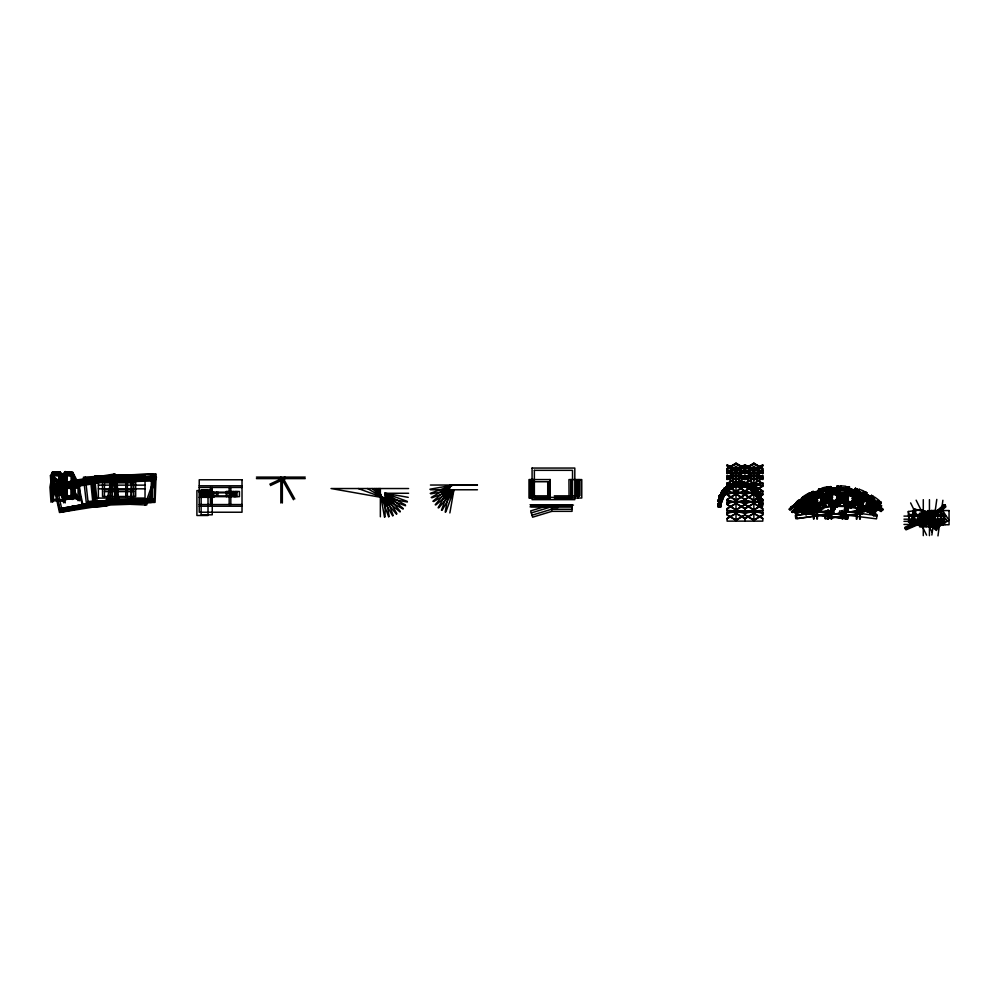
<?xml version="1.0" encoding="UTF-8"?>
<svg xmlns="http://www.w3.org/2000/svg" width="999" height="999" viewBox="0 0 999 999"><rect width="100%" height="100%" fill="white"/><g stroke="black" fill="none" stroke-linecap="round" stroke-linejoin="round"><path stroke-width="1.5" d="M570.904 498.014L570.904 479.582M578.146 498.014L578.146 479.582M579.607 495.854L579.607 479.582L579.595 495.854L554.295 495.854M836.163 489.897L836.175 488.798L817.731 490.646L818.056 491.72L836.5 489.71L836.5 488.611L818.069 490.459L818.381 491.533M836.7 497.315L836.7 491.645L838.985 489.947L839.035 495.629L836.7 497.315L838.96 495.616M838.448 498.039L838.498 497.077L852.097 493.344L852.372 492.295L838.586 496.091L838.548 497.077L849.575 505.756L849.337 506.555L837.661 497.427L837.674 491.845L839.959 490.147L840.009 495.829L837.624 498.389L848.501 506.905L848.75 506.093M874.612 512.874L871.528 508.391L863.498 507.205L858.278 502.684L849.637 503.633L842.444 500.087L842.544 493.481L834.078 491.72L826.036 494.605L816.707 495.329L810.713 499.637L802.334 502.822L797.751 508.216L800.973 511.488L807.841 507.804L811.026 504.358L810.713 499.637M808.466 508.628L808.066 512.2L803.758 514.235L797.901 508.329L802.397 502.659L811.663 499.063L812.1 499.9L796.99 506.381L796.29 505.556L811.675 498.963L817.032 495.229L826.498 494.455L834.078 491.72L842.706 493.543L851.872 492.932L858.915 496.678L868.094 498.738L873.126 503.459L880.107 507.405L874.649 512.824L870.903 507.842L863.498 507.142L857.666 502.559L849.637 503.608L842.569 499.987L842.619 494.642L834.103 492.832L826.285 495.691L817.145 496.403L811.263 500.624L803.059 503.746L798.576 509.028L801.722 512.237L808.466 508.628L811.575 505.244L811.263 500.624M801.011 511.463L803.758 514.235C825.311 503.821 851.697 503.758 873.226 514.285L875.399 512.1L872.202 507.554L864.01 506.343L858.678 501.748L849.862 502.709L842.656 498.988L842.706 493.543M849.562 507.005L849.637 503.608M873.938 513.573L863.86 509.29L849.787 506.143L849.862 502.684L842.519 499.088L834.702 501.923L826.185 499.925L819.879 504.195L811.026 504.358M857.666 502.559L857.791 497.402L851.398 494.043L842.469 494.592L834.165 492.869L826.735 495.541L817.457 496.303L812.199 500.062L803.121 503.583L798.701 509.153L801.186 511.663L807.991 509.14L812.349 504.907L820.254 505.057L826.822 500.924L834.777 502.872L842.444 500.087M875.399 512.1L871.553 507.005L864.01 506.293L858.066 501.61L858.178 496.341L851.66 492.919L842.544 493.481M150.712 502.447L151.586 474.113M851.398 494.043L851.498 491.021M851.66 492.919L851.76 489.835M838.985 489.51L839.035 488.411M154.033 502.447L155.12 474.113M798.576 509.028L795.104 505.556C818.069 482.704 859.19 481.993 881.593 505.894L879.27 508.229L872.439 504.37L867.507 499.737L858.503 497.714L851.61 494.055L851.972 489.985L846.353 493.931L846.165 494.942L851.685 491.058M851.872 492.932L851.985 489.885M64.523 484.365L65.047 471.99L72.802 472.527L79.62 485.389L79.645 500.761L71.616 485.364L67.033 485.039L66.558 496.54L77.972 497.402M65.085 499.687L65.572 487.787L73.077 488.324L75.212 494.055L72.59 499.375L65.085 498.563L61.151 492.557L60.202 472.24L52.572 471.928L50.437 475.699L51.473 491.308L57.143 495.292L64.935 495.629L65.709 491.908L65.035 471.615L72.79 472.402L75.025 478.496L75.212 494.055M858.278 502.684L858.503 497.714M858.678 501.748L858.915 496.678M863.361 510.089L863.498 507.142M863.86 509.29L864.01 506.293M807.841 507.804L807.442 511.451L803.046 513.523L807.142 511.55L807.367 508.329L811.812 504.008L819.879 504.158L826.585 499.95L834.702 501.923L842.656 498.988M807.766 512.3L807.991 509.14M839.797 499.562L844.717 499.85L845.117 494.555L840.196 494.268L839.797 500.124L844.717 500.412L845.266 494.542L840.346 494.243L839.934 500.099L844.842 500.387L845.104 495.117L840.196 494.83M881.58 505.881L879.32 508.166L871.815 503.933L867.107 499.55L867.319 496.89M880.156 507.33L872.502 503.021L867.694 498.538L867.906 495.829M867.507 499.737L867.744 497.14M868.094 498.738L868.343 496.078M720.529 506.918L718.231 506.655L720.554 506.93L721.578 497.377L719.28 497.127L718.256 506.68L720.541 506.93L721.678 497.04L719.38 496.778L718.231 506.655L720.541 506.93L721.64 497.14L719.342 496.915L718.244 506.668L720.541 506.93L721.64 497.177L719.342 496.94L718.244 506.668L720.541 506.93L721.628 497.215L719.33 496.953M842.107 498.226L842.469 496.316L829.033 490.759L842.856 489.011L842.981 487.899L828.908 489.872M842.719 489.785L842.844 488.686M876.947 515.559L876.535 518.856L839.285 514.185L839.697 510.901L876.947 515.559L865.858 505.544L865.334 506.368L876.185 516.246L877.284 515.184L866.22 505.132L865.708 505.944L876.56 515.821M931.867 535.052L936.787 499.413M937.961 535.889L942.894 500.249M845.429 488.461L845.266 489.56L826.972 490.384L826.81 489.285L845.766 488.598L845.604 489.697L827.322 490.521L827.16 489.435M913.698 523.951L915.871 509.927M922.876 525.374L925.049 511.351L922.002 525.237M52.572 471.928L49.95 487.175L50.999 502.247L53.509 487.674L52.572 471.928L60.202 472.24L65.197 476.298L64.373 480.157L65.235 502.897L60.939 487.974L53.509 487.674L51.473 491.308M52.035 475.761L57.78 479.782L58.566 495.254L53.059 491.371L52.035 475.761L54.108 472.102L55.02 488.161L52.585 502.297L51.536 487.225L54.096 472.415L58.741 472.602L63.112 487.749L63.661 502.847L59.478 488.349L58.741 472.602M445.204 512.112L449.975 485.039M449.862 512.937L453.946 489.772L430.781 493.856M64.136 491.845L63.374 495.454L62.825 479.982L63.611 476.248L58.754 472.277L59.49 488.024L64.136 491.845L63.611 476.248M912.487 523.201L915.459 509.328M871.528 508.391L872.439 504.37M872.202 507.554L873.126 503.459M721.29 492.32L717.956 506.356L720.204 506.893L723.563 492.807L721.315 492.282L717.956 506.356L720.204 506.893L723.538 492.857L721.303 492.307L723.538 492.857M870.903 507.842L871.815 503.933M871.553 507.005L872.502 503.021M755.694 488.061L762.462 505.969L760.301 506.755L753.521 488.861L754.083 486.675L735.739 482.192L735.189 484.428L753.533 488.911L755.694 488.061L762.462 505.931L760.301 506.768L753.533 488.873L754.02 486.625L735.801 482.167L735.202 484.428L753.521 488.898L755.669 488.036L762.462 505.956L760.301 506.768M737.524 482.617L737.025 484.865M753.483 488.873L735.202 484.428L753.483 488.861L755.631 487.999L762.462 505.919L760.301 506.73L753.483 488.836L754.045 486.638L735.788 482.18L735.227 484.415L753.508 488.898L755.656 488.024L762.462 505.906L760.301 506.743L753.471 488.823L754.058 486.65L735.751 482.18M854.769 490.659L854.445 491.733L870.279 499.8L870.878 498.876L854.445 490.659L854.133 491.733L869.954 499.8L870.554 498.876M854.42 491.421L854.095 492.482L836.163 489.011L836.163 487.899L854.757 491.333L854.445 492.382L836.513 488.923L836.513 487.799M856.717 492.969L857.08 491.92M853.995 500.337L854.32 499.413L863.323 509.49L862.824 510.214L853.533 499.575L853.208 500.499L862.037 510.377L862.537 509.652M144.917 505.069L154.733 477.222M441.458 510.252L450.636 485.039M445.904 511.875L453.946 489.772L431.843 497.814M742.095 482.567L741.37 484.627M751.81 488.623L752.609 486.463M744.879 484.403L726.598 488.936L724.437 488.099L717.707 505.981L719.867 506.793L726.61 488.886L726.061 486.688L744.28 482.155L744.842 484.403L726.548 488.973L725.986 486.738L744.292 482.155L744.829 484.39L726.56 488.961L726.036 486.713L744.305 482.167L726.048 486.7L744.33 482.167L744.879 484.403L726.573 488.961L724.4 488.136L717.707 505.981L719.867 506.793L726.598 488.911L744.867 484.403L726.61 488.923L724.412 488.124L717.707 505.993L719.867 506.793M860.039 494.243L860.464 493.231M862.799 494.605L862.324 495.616L877.097 504.483L877.821 503.633L862.549 494.305L862.087 495.317L876.847 504.183L877.584 503.334M71.091 499.05L70.792 483.753L73.439 478.334L71.279 472.415L66.496 471.928L62.013 477.147L62.737 492.732L66.558 498.563L71.091 499.05L73.626 493.881L73.439 478.334M75.025 478.496L70.854 486.863L66.121 486.363L62.163 480.319L66.608 475.149L71.329 475.624L73.476 481.493M745.616 485.614L746.64 483.541M751.61 488.611L752.634 486.538M864.972 496.253L865.471 495.254L867.482 501.186L866.945 502.072L864.497 494.792L863.998 495.791L865.971 501.61L866.508 500.724M758.029 490.671L740.709 481.73L739.672 483.778L756.992 492.769L758.066 490.721L740.771 481.73L739.697 483.778L756.992 492.757M740.746 481.73L758.041 490.696L740.734 481.73L739.66 483.778L756.967 492.732L758.041 490.696L740.759 481.73L739.71 483.778L756.967 492.719M53.059 491.371L55.032 487.849M438.086 507.779L451.211 485.039M442.182 510.139L453.946 489.772L433.578 501.535M866.92 507.729L864.385 511.875L859.902 510.239L862.437 506.131L866.92 507.729L862.424 506.156M728.92 484.677L730.831 485.989L728.92 484.677L717.831 500.949L719.742 502.21L730.831 485.989L728.933 484.665L717.831 500.961L719.742 502.26L730.856 485.964L728.983 484.64L717.856 500.811L719.767 502.11L730.881 485.939L728.958 484.652L717.831 500.924L719.742 502.247L730.831 485.976L728.945 484.652L717.831 500.936L719.742 502.235M871.977 500.974L872.614 500.062M871.952 500.249L872.602 499.35L881.58 508.716L880.868 509.565L871.353 499.85L872.002 498.951L880.968 508.316L880.256 509.165M874.5 502.859L875.199 501.998M800.836 506.968L802.459 504.957L798.463 500.324L796.827 502.335L801.735 508.466L804.507 507.904L800.711 503.496L797.926 504.058M435.202 504.745L451.735 485.039M438.823 507.792L453.946 489.772L435.926 504.895M874.5 505.369L878.483 500.724L880.606 501.91L876.598 506.53L874.537 505.407L878.546 500.786L880.643 501.948L876.66 506.593M65.035 471.615L60.415 476.985L64.535 483.266L72.29 484.065L72.59 499.375M61.151 492.557L65.559 487.437L73.077 488.224L72.79 472.402M62.737 492.732L67.033 487.749L71.566 488.224L73.626 493.881M759.49 494.368L757.991 496.153M759.327 497.29L760.851 495.554L746.016 482.505L744.417 484.215L759.327 497.315L760.863 495.616L745.991 482.492L744.455 484.215L759.327 497.29L760.863 495.604L745.978 482.492L744.48 484.228L759.315 497.277L760.838 495.541L745.941 482.48L744.492 484.228L759.34 497.327L760.851 495.579M791.857 511.8L803.708 500.599M792.307 512.312L803.945 501.311M734.04 482.529L719.255 495.716L720.791 497.44L735.626 484.24L734.115 482.505L719.28 495.641L720.803 497.39L735.601 484.24L734.103 482.505L719.268 495.666L720.816 497.365L735.651 484.24L734.09 482.517L719.268 495.679L720.791 497.427L735.589 484.253L734.053 482.517L719.255 495.704L720.791 497.402L735.576 484.253L734.04 482.529L735.601 484.24M807.005 503.808L817.444 494.555L817.107 493.543L806.48 502.947L807.329 504.545L819.692 507.617L819.38 506.818L806.817 503.683M750.311 487.45L751.885 485.939M757.941 496.303L759.677 494.78L757.741 496.191M432.892 501.261L452.222 485.039M795.966 506.431C818.468 484.028 858.778 483.329 880.731 506.755M801.21 512.175L813.523 502.884L813.935 503.746L801.81 512.899L800.811 511.738L813.136 502.447L813.548 503.296L801.423 512.45M837.661 497.514L839.947 495.816M836.712 491.645L839.048 489.96M837.699 491.858L840.022 490.172M802.946 498.663L798.963 501.523L802.622 506.568L806.668 503.608L803.009 498.551M799.088 501.673L803.071 498.813M802.559 506.306L806.543 503.446M749.287 485.951L751.186 484.652L762.299 500.811L760.401 502.122L749.2 485.914L751.148 484.615L762.299 500.811L760.414 502.135L749.25 485.926L751.136 484.615L762.312 500.836L760.414 502.147L749.213 485.914L751.111 484.602L762.312 500.849L760.401 502.11L749.225 485.926L751.086 484.59M750.249 487.4L752.147 486.088M753.858 490.546L755.768 489.235M811.575 505.244L820.254 505.094L826.435 500.899L834.777 502.884L842.569 499.987M727.085 483.553L736.013 477.772L744.942 483.553L753.87 477.772L762.799 483.553M727.085 484.065L736.013 478.284L744.942 484.065L753.87 478.284L762.799 484.065M727.085 478.159L736.013 483.928L744.942 478.159L753.87 483.928L762.799 478.159M736.013 491.783L744.942 486.001L753.87 482.617L762.799 486.076L753.87 491.783L744.942 486.001L736.013 482.617L727.085 486.076L736.013 491.783L736.013 485.214L727.085 490.946L727.085 494.917L736.013 500.599L744.942 494.917L744.942 490.946L736.013 485.214M762.799 477.647L753.87 483.416L744.942 477.647L736.013 483.416L727.085 477.647M762.799 485.514L753.87 491.296L744.942 485.514L736.013 491.296L727.085 485.514M744.942 490.946L753.87 485.214L762.799 490.946L762.799 494.917L753.87 500.599L744.942 494.917M727.085 477.26L744.942 466.096L744.942 464.747L753.87 469.505L753.87 477.172L762.799 471.516L762.799 469.53L753.87 473.826L744.942 469.53L736.013 473.826L727.085 469.53L727.085 471.516L736.013 477.172L744.942 471.516L744.942 469.53M727.085 477.784L736.013 472.065L744.942 477.784L753.87 472.065L762.799 477.784M762.799 470.991L753.87 476.648L744.942 470.991L736.013 476.648L727.085 470.991M727.085 499.775L736.013 494.168L744.942 499.775L753.87 494.168L762.799 499.775M744.942 499.325L753.87 493.731L762.799 499.325L762.799 504.695L753.87 510.202L744.942 504.695L744.942 499.325L736.013 493.731L727.085 499.325L727.085 504.695L736.013 510.202L744.942 504.695M744.942 472.077L736.013 466.496L727.085 472.077L727.085 473.751L736.013 469.23L744.942 473.751L753.87 469.23L762.799 473.751L762.799 472.077L753.87 466.496L744.942 472.077L744.942 473.751M727.085 472.614L736.013 467.033L744.942 472.614L753.87 467.033L762.799 472.614M762.799 504.27L753.87 509.777L744.942 504.27L736.013 509.777L727.085 504.27M762.799 465.571L753.87 471.053L744.942 465.571L736.013 471.053L727.085 465.571M727.085 508.928L736.013 503.546L744.942 508.928L753.87 503.546L762.799 508.928M744.942 508.528L753.87 503.146L762.799 508.528L762.799 515.097L753.87 520.367L744.942 515.097L744.942 508.528L736.013 503.146L727.085 508.528L727.085 515.097L736.013 520.367L744.942 515.097M762.799 514.722L753.87 519.98L744.942 514.722L736.013 519.98L727.085 514.722M736.013 477.172L736.013 469.505L744.942 464.747M753.87 469.505L762.799 464.747L762.799 466.096L744.942 477.26L727.085 466.096L727.085 464.747L736.013 469.505M803.995 502.834L819.018 494.068L819.317 495.079L804.57 503.683L803.621 502.572L818.643 493.806L818.955 494.817L804.195 503.421M744.942 468.281L736.013 463.111L727.085 468.531L736.013 463.648L744.942 468.531L753.87 463.648L762.799 468.531L753.87 463.111L744.942 468.531M744.942 468.818L753.87 463.636L762.799 468.818L753.87 464.16L744.942 469.043L736.013 464.16L727.085 468.818L736.013 463.636L744.942 469.043M431.206 497.44L452.672 485.039M727.085 518.731L736.013 513.598L744.942 518.731L753.87 513.598L762.799 518.731M744.942 518.369L753.87 513.236L762.799 518.369L762.799 521.128L727.085 521.128L727.085 518.369L736.013 513.236L744.942 518.369L744.942 521.128M833.74 490.272L820.978 497.402L821.24 498.351L833.778 491.346L833.69 489.672L819.655 489.81L819.942 490.896L833.728 490.759M762.799 465.259L753.87 470.042L744.942 465.259L736.013 470.042L727.085 465.259M739.31 481.73L722.04 490.796L723.101 492.844L740.421 483.778L739.322 481.73L722.127 490.684L723.114 492.832L740.409 483.778L739.297 481.73L722.052 490.784L723.126 492.819L740.384 483.778L739.297 481.743L722.027 490.809L723.126 492.807L740.359 483.791L723.101 492.844L722.127 490.684L739.347 481.73M727.085 473.239L736.013 468.731L744.942 473.239L753.87 468.731L762.799 473.239M762.799 470.029L753.87 474.325L744.942 470.029L736.013 474.325L727.085 470.029M269.792 484.19L284.952 477.097M270.429 485.551L285.289 478.608M813.873 506.655L828.658 499.825L828.795 500.749L814.285 507.455L813.461 506.131L828.258 499.3L828.396 500.224L813.873 506.93M727.085 479.095L736.013 475.049L744.942 479.095L753.87 475.049L762.799 479.095M744.942 479.57L753.87 475.524L762.799 479.57L762.799 475.524L753.87 479.295L744.942 475.524L736.013 479.295L727.085 475.524L727.085 479.57L736.013 475.524L744.942 479.57L744.942 475.524M825.299 489.735L812.637 495.417L812.212 494.405L825.099 488.636L825.586 490.359L819.904 491.645L819.617 490.571L825.386 489.273M762.799 475.986L753.87 479.757L744.942 475.986L736.013 479.757L727.085 475.986M744.942 486.525L753.87 483.054L762.799 486.525L762.799 482.717L753.87 485.876L744.942 482.717L736.013 485.876L727.085 482.717L727.085 486.525L736.013 483.054L744.942 486.525L744.942 482.717M754.133 490.534L756.318 489.747L754.17 490.571M759.652 505.019L761.812 504.22M800.424 510.901L807.367 508.329M813.686 493.206L818.293 491.52L820.454 497.065L815.846 498.751L813.661 492.907L818.268 491.221L820.429 496.765L815.821 498.451M430.232 493.369L453.109 485.039M814.023 493.069L818.643 491.408L820.766 496.978L816.146 498.626L813.998 492.782L818.618 491.121L820.741 496.678L816.121 498.339M762.799 483.141L753.87 486.301L744.942 483.141L736.013 486.301L727.085 483.141M815.896 492.994L816.258 494.018L803.733 498.039L803.146 497.09L816.595 492.557L816.957 493.593L804.42 497.614L803.845 496.653M807.142 511.55L820.004 507.43L834.727 505.494L849.787 506.143M727.085 494.143L736.013 491.321L744.942 494.143L753.87 491.321L762.799 494.143M531.306 512.912L551.223 506.855M532.005 515.222L551.585 509.265L572.052 509.265M551.898 511.338L532.604 517.195L530.681 510.889L550.911 504.745L551.898 511.338L572.052 511.338L572.052 504.745M727.085 491.046L736.013 493.531L744.942 491.046L753.87 493.531L762.799 491.046M817.02 504.732L821.715 503.546L823.563 507.879L818.868 509.053L817.02 504.707M817.057 505.457L821.752 504.283L823.588 508.628L818.893 509.79L817.057 505.457L821.752 504.308M756.543 492.732L758.803 492.195L762.212 506.343L759.964 506.893L756.568 492.757L758.815 492.232L762.2 506.343L759.964 506.893L756.58 492.769L758.828 492.245L762.2 506.356L759.964 506.893L756.593 492.807L758.84 492.27M759.228 493.993L757.017 494.592M727.085 503.109L736.013 500.974L744.942 503.109L753.87 500.974L762.799 503.109M727.085 503.459L736.013 501.323L744.942 503.459L753.87 501.323L762.799 503.459M759.952 506.893L762.2 506.356M56.731 486.513L114.011 476.386L54.608 486.938L72.178 485.651L111.076 479.47L90.697 481.193M57.055 487.974L114.161 477.872L54.92 488.399L72.115 487.137L110.789 480.994L90.847 482.679M61.613 508.341L116.159 498.651L59.403 508.778L71.254 507.917L106.743 502.272L92.944 503.434M727.085 500.324L736.013 502.122L744.942 500.324L753.87 502.122L762.799 500.324M762.799 500.661L753.87 502.46L744.942 500.661L736.013 502.46L727.085 500.661M823.351 496.416L828.171 495.541L829.395 500.736L824.562 501.61L823.326 495.854L828.159 494.98L829.37 500.174L824.55 501.048M429.957 489.198L453.534 485.039L477.46 485.002L430.432 485.039M823.775 496.328L828.608 495.504L829.794 500.699L824.962 501.535L823.775 495.766L828.596 494.942L829.782 500.137L824.949 500.974M727.085 512.799L736.013 511.326L744.942 512.799L753.87 511.326L762.799 512.799M727.085 513.099L736.013 511.638L744.942 513.099L753.87 511.638L762.799 513.099M91.359 478.771L53.397 484.815L59.478 512.475L94.206 506.943L107.742 505.794L113.237 476.923L91.359 478.771L94.206 506.943M90.472 478.971L93.319 507.142L106.019 506.068L111.501 477.197L90.472 478.971L54.121 484.765L60.202 512.425M113.212 479.383L117.919 478.733M83.779 483.703L88.486 483.054M68.431 485.926L73.127 485.277M100.025 482.155L104.72 481.506M112.138 480.831L116.846 480.182M133.391 479.258L138.099 478.608M82.655 504.97L87.35 504.333M91.983 503.771L96.691 503.121M66.471 508.266L71.179 507.617M107.967 502.684L112.662 502.035M116.883 501.573L121.591 500.936M130.844 502.997L135.552 502.347M849.862 502.684L858.066 501.61M762.799 510.352C750.898 511.388 738.998 511.388 727.085 510.352M762.799 510.626C750.898 511.663 738.998 511.663 727.085 510.626M758.478 497.052L760.763 496.778L761.925 506.505L759.64 506.78L758.478 497.052L760.788 496.828L761.925 506.655L759.627 506.93L758.491 497.09L760.801 496.865L761.925 506.655L759.627 506.93L758.503 497.115L759.627 506.93L761.912 506.668L760.801 496.865M758.703 498.913L760.988 498.626M759.415 504.932L761.713 504.657M759.627 506.93L761.912 506.668M95.979 479.27L103.809 478.521M114.76 479.058L119.917 478.571M67.333 484.328L75.162 483.578M99.45 501.323L104.608 500.824M100.837 501.261L105.994 500.774M122.79 501.123L127.947 500.624M72.178 506.156L78.721 505.619M134.253 478.096L155.032 476.348L116.558 477.622L94.818 479.395L151.473 477.847L85.689 480.869L113.874 479.108M134.203 479.582L154.982 477.847L116.696 479.108L94.967 480.869L153.958 479.42L131.306 478.259L92.732 479.62L112.487 480.856M133.591 500.449L154.171 498.713L118.681 499.9L97.14 501.648L150.787 500.212L123.739 501.935M115.547 475.374L92.707 477.222L95.654 505.419L118.244 503.583L155.07 502.36L156.156 474.026L115.547 475.374L118.244 503.583M831.405 488.374L836.313 488.024L836.762 494.243L831.917 494.592M831.405 488.673L836.313 488.324M831.842 494.293L836.75 493.943L831.917 494.293L831.48 488.386L836.388 488.049M836.762 494.243L831.855 494.592L831.48 488.686L836.388 488.336M842.619 494.642L851.61 494.055M116.121 501.373L88.199 503.121L146.204 501.411L130.732 500.611L94.905 501.873L108.329 502.709M837.062 502.597L832.142 502.847L832.517 507.38L837.437 507.13L837.05 501.848L832.142 502.097L832.517 506.63L837.424 506.381M730.731 483.816L749.312 483.766L749.337 486.088L730.744 486.126L730.719 483.828L749.3 483.766L749.312 486.076L730.719 486.138L730.744 483.816L749.325 483.778L749.3 486.063L730.731 486.126M256.431 477.097L305.244 477.097M256.431 478.608L305.244 478.608M104.433 480.919L133.766 480.919M533.591 481.743L548.101 481.743L548.101 495.854M104.433 482.804L133.766 482.804M749.287 483.766L730.843 483.778L730.756 486.113L749.35 486.088M98.364 485.139L145.03 485.139M199.226 485.801L242.02 485.801M730.843 486.088L749.287 486.076M199.226 487.462L242.02 487.462M408.603 488.536L331.031 488.536L407.43 502.01M98.364 488.836L145.03 488.836M104.433 489.722L133.766 489.722M430.432 489.772L477.46 489.772M104.433 491.595L133.766 491.595M199.151 492.157L233.366 492.157L233.366 495.979L204.545 495.979L204.545 492.157M201.536 492.832L236.488 492.832M408.603 493.269L385.09 493.269L385.09 516.783M531.156 495.854L549.762 495.854M199.151 497.315L213.873 497.315L213.873 492.157M554.295 498.014L581.768 498.014L581.768 479.582L568.955 479.582L569.068 495.854M199.226 504.545L242.02 504.545M530.057 504.745L572.34 504.745M530.956 505.107L573.488 505.107M199.226 506.206L242.02 506.206M530.956 506.481L572.265 506.481M530.057 506.855L572.34 506.855M551.348 507.692L557.954 507.692M908.378 514.572L944.355 514.572M908.378 515.846L944.355 515.846M903.97 516.108L945.728 516.108M903.97 519.193L945.728 519.193M908.378 520.729L944.355 520.729M903.97 521.353L945.728 521.353M908.378 522.002L944.355 522.002M903.97 524.438L945.728 524.438M928.72 524.75L928.221 510.564L928.633 526.773M133.067 477.085L138.624 477.222M107.143 478.396L112.687 478.533M138.549 499.238L144.093 499.388M110.489 500.561L116.034 500.711M57.78 479.782L62.825 479.982M50.437 475.699L56.344 479.832L64.373 480.157M53.509 487.674L60.939 487.974L65.709 491.908M55.02 488.161L59.478 488.349M129.945 477.085L133.229 477.222M101.511 478.396L104.795 478.533M135.477 499.238L138.761 499.388M105.345 500.561L108.616 500.711M145.692 502.872L130.694 502.097L95.055 503.346L108.054 504.17L152.073 502.36L152.947 474.026L113.074 475.374L115.909 503.583M840.346 494.805L845.254 495.104M839.934 499.537L844.854 499.825M71.391 472.777L71.678 488.561L78.072 500.686L78.047 485.314L71.391 472.777L66.621 472.44L66.171 485.851L77.972 486.725L71.416 474.375L66.671 474.038M71.678 488.561L67.145 488.249L66.496 471.928M66.608 498.089L77.972 498.938L71.641 486.963L67.095 486.65L66.658 499.762L66.009 483.254L62.013 477.147M66.009 483.254L70.792 483.753M719.08 498.976L721.378 499.225M720.741 505.082L718.381 504.557M719.13 498.788L721.428 499.001L719.13 498.801M719.168 498.626L721.465 498.888M845.329 494.43L827.597 492.02L827.746 493.056L845.179 495.429M852.572 503.821L847.726 503.096L846.615 507.567L851.448 508.279L852.584 503.059L847.751 502.347L846.628 506.818L851.473 507.529M408.254 497.352L385.09 493.269L389.173 516.421M849.687 489.273L854.507 490.284M848.401 494.767L853.208 495.791M854.719 490.334L849.912 489.298L848.588 495.092L853.396 496.116L854.732 490.034L849.924 488.998L848.601 494.792L853.408 495.829M858.178 496.341L867.694 498.538M857.791 497.402L867.107 499.55M720.853 494.13L723.101 494.655M837.861 486.063L840.209 486.65L840.246 492.744L837.861 492.17L837.861 486.063L840.246 486.65M839.247 486.725L836.887 486.138L836.937 492.232L839.272 492.819L839.247 486.725L836.925 486.138M836.887 492.232L839.247 492.819M837.911 492.157L840.246 492.744M407.192 501.311L385.09 493.269L393.131 515.359M358.266 488.536L405.569 505.756M725.936 490.634L723.776 489.822L725.961 490.609L723.763 489.835L724.812 491.883M724.425 488.111L726.585 488.923M829.145 491.833L842.357 497.29L830.369 504.807L830.469 505.631L843.044 497.714L842.931 498.663L831.293 506.081L831.18 505.257M834.764 505.407L822.614 499.263L822.364 498.326L834.739 504.57L834.764 505.407L834.702 501.923M726.161 490.521L724.113 489.46L726.061 490.796M718.818 499.712L720.791 500.624M870.816 496.878L866.47 494.63L863.586 499.85L867.931 502.11L870.841 496.59L866.495 494.33L863.611 499.562L867.956 501.823M871.24 497.127L866.92 494.83L863.985 500.037L868.306 502.335L871.265 496.84L866.945 494.542L864.01 499.75L868.331 502.047M405.457 505.019L385.09 493.269L396.853 513.636M367.432 488.536L403.097 509.115M744.942 466.096L762.799 477.26M744.942 471.516L753.87 477.172M720.379 495.167L722.302 496.453M727.959 486.138L729.857 487.437L727.921 486.163L728.358 488.523L727.821 486.263L729.807 487.462L727.896 486.176L728.396 488.499M720.766 500.749L718.855 499.438L720.766 500.724M727.946 486.138L729.832 487.45M875.211 506.943L861.5 497.04L859.103 502.897L854.432 501.535L856.368 496.503L861.038 497.864L874.525 507.729L875.561 506.73L861.862 496.815L861.425 497.777L874.874 507.504M403.109 508.379L385.09 493.269L400.212 511.276M372.09 488.536L400.062 512M789.297 508.991L790.134 509.715L803.146 499.4L802.547 498.464L789.098 509.315L789.934 510.039L802.946 499.725L802.347 498.788M840.434 500.024L837.836 497.539L837.849 502.497L840.446 504.97L840.359 500.074L837.799 497.577L837.811 502.534L840.359 505.032M836.9 497.889L839.497 500.374L839.51 505.319L836.912 502.847L836.85 497.927L839.41 500.424M836.862 502.872L839.422 505.369M795.092 505.556L798.701 509.153M732.742 483.716L734.253 485.439L732.754 483.703L734.228 485.452L732.766 483.703L732.617 486.113L732.579 483.816M720.604 494.493L722.127 496.241L720.629 494.455M796.028 504.832L795.304 503.996L809.752 493.843L810.214 494.855L795.728 504.87L795.004 504.033L809.452 493.881L809.927 494.892M801.61 505.606L797.627 500.961L796.066 502.909L800.074 507.542L801.697 505.519L797.702 500.899L796.091 502.897L800.074 507.529M374.95 488.536L396.578 514.323M795.554 510.701L794.942 509.952L807.08 510.314L807.604 511.051L794.38 510.789L794.979 511.525L807.042 511.875L806.505 511.138M799.475 504.882L800.137 505.694L801.198 500.099L800.561 499.175L799.237 506.281L798.576 505.469L799.662 499.775L800.299 500.686M797.801 502.522L797.102 501.66L802.971 502.46L803.583 503.309L796.265 502.347L796.977 503.221L802.746 504.008L802.147 503.146M734.465 485.489L733.179 483.591L734.253 485.701M723.488 490.159L724.774 492.07L723.663 489.935M947.277 521.391L939.447 509.565L930.556 515.109L938.386 526.935L948.975 520.192L941.145 508.366L932.254 513.911L940.084 525.736M804.307 497.19L804.882 498.139M376.898 488.536L392.757 515.996M283.404 478.608L294.792 498.988M293.469 499.725L280.844 477.097L280.844 503.009M727.247 486.738L728.308 488.786M807.317 495.516L807.816 496.503M916.133 500.162L932.104 532.405M910.613 502.897L926.585 535.139M813.511 497.39L813.923 498.339L815.783 496.928L813.198 491.396L811.225 492.894L813.81 498.426L816.732 492.345L816.358 491.296L812.899 498.663L810.326 493.231L812.299 491.733L814.884 497.277L812.911 498.776L812.487 497.714L815.334 491.62L815.696 492.669M378.334 488.536L388.686 516.982M60.202 472.24L64.698 487.799M820.666 490.334L820.953 491.408M802.572 501.436L803.121 503.583M801.835 500.462L802.397 502.659M727.784 486.288L728.346 488.523M802.497 501.486L803.059 503.746M801.772 500.511L802.334 502.822M56.244 484.328L62.425 511.975M824.337 489.51L824.537 490.596M379.458 488.536L384.515 517.245M922.227 509.74L924.013 523.813M908.416 511.5L910.201 525.574M830.069 493.581L830.194 494.592L834.615 489.16L834.565 488.049L829.12 494.605L828.995 493.581L833.491 488.061L833.528 489.173M742.894 482.679L743.156 484.977M732.379 483.916L732.654 486.201M85.265 477.16L88.449 505.357M92.52 477.385L95.267 505.581M113.799 474.163L116.521 502.372M816.97 493.568L817.145 496.403M816.52 492.445L816.707 495.329M817.307 493.444L817.457 496.303M816.87 492.307L817.032 495.229M56.344 479.832L57.143 495.292M820.254 505.057L820.366 508.266M819.879 504.158L820.004 507.43M812.199 500.062L812.349 504.907M811.663 499.063L811.812 504.008M826.285 495.691L826.435 500.899M826.036 494.605L826.185 499.925M71.279 472.415L71.566 488.224M826.735 495.541L826.822 500.924M826.498 494.455L826.585 499.95M834.065 489.772L834.103 492.832M834.015 491.695L833.965 488.573L834.165 492.869M834.777 502.872L834.802 506.356M742.869 482.742L742.881 485.052M736.987 482.779L737 485.089M747.439 486.076L747.439 483.766L745.778 485.402L747.377 483.691L747.477 486.088L747.464 483.778M732.604 483.816L732.592 486.126M943.306 510.564L943.306 524.75M941.133 510.564L941.133 524.75M935.089 513.286L935.089 526.773M934.864 510.564L934.864 524.75M933.266 510.564L933.266 524.75M932.504 513.286L932.504 526.773M931.78 510.564L931.78 524.75M931.293 510.564L931.293 524.75M930.868 510.564L930.868 524.75M930.169 513.286L930.169 526.773M929.844 513.286L929.844 526.773M929.445 499.662L929.445 535.639M928.808 513.286L928.808 526.773M927.796 510.564L927.796 524.75M926.148 513.286L926.148 526.773M923.563 513.286L923.563 526.773M923.288 499.662L923.288 535.639M920.891 513.286L921.078 526.773M860.289 509.927L860.289 519.093M859.652 509.927L859.652 519.093M856.98 509.927L856.98 519.093M856.33 509.927L856.33 519.093M845.991 510.526L845.991 518.968M845.354 510.526L845.354 518.968M842.681 510.526L842.681 518.968M842.032 510.526L842.032 518.968M831.692 509.927L831.692 519.093M831.056 509.927L831.056 519.093M828.383 509.927L828.383 519.093M827.746 509.927L827.746 519.093M817.407 510.526L817.407 518.968M816.757 510.526L816.757 518.968M814.085 510.526L814.085 518.968M813.448 510.526L813.448 518.968M753.87 463.111L753.87 464.16M753.87 466.496L753.87 469.23M753.87 477.772L753.87 483.928M753.87 485.214L753.87 491.783M753.87 493.531L753.87 501.323M753.87 502.122L753.87 521.128M736.013 463.111L736.013 464.16M736.013 466.496L736.013 469.23M736.013 477.772L736.013 483.928M736.013 493.531L736.013 501.323M736.013 502.122L736.013 521.128M578.084 479.582L578.084 498.014M571.016 479.582L571.016 498.014M549.887 479.582L549.887 498.014M547.727 481.743L547.727 495.854M534.015 481.743L534.015 495.854M533.641 479.582L533.641 495.854M533.366 479.582L533.366 495.854M531.98 479.582L531.98 495.854M531.855 479.582L531.855 498.014M531.156 479.582L531.218 498.014M529.832 479.582L529.832 498.014M380.357 488.536L380.357 516.783M282.342 478.608L282.342 503.009M236.988 491.496L236.988 496.653M235.789 491.496L235.789 496.653M234.952 492.832L234.952 496.653M234.678 492.832L234.678 496.653M233.217 491.496L233.217 496.653M230.819 487.462L230.819 504.545M230.682 491.496L230.682 496.653M230.007 491.496L230.007 496.653M229.72 492.157L229.72 495.979M229.171 487.462L229.171 504.545M227.01 491.496L227.01 496.653M226.236 496.653L226.236 491.496L239.448 491.496L239.448 496.653L199.7 496.653L199.7 491.496L202.06 491.496L202.06 496.653M217.919 492.157L217.919 495.979M216.358 492.157L216.358 495.979M213.024 492.157L213.024 497.315M212.075 487.462L212.075 504.545M210.427 487.462L210.427 504.545M210.202 492.157L210.202 497.315M209.478 492.157L209.478 497.315M209.253 492.832L209.253 496.653M207.642 496.653L207.642 491.496L207.193 496.653M206.743 492.832L206.743 496.653M205.981 496.653L205.981 491.496L203.247 491.496L203.247 496.653M205.07 492.157L205.07 497.315M202.697 492.157L202.697 497.315M201.411 492.157L201.411 497.315M135.677 476.024L135.677 496.491L102.522 496.491L102.522 476.024M133.766 476.024L133.766 496.491M127.385 476.024L127.385 496.491M125.774 476.024L125.774 496.491M112.425 476.024L112.425 496.491M110.814 476.024L110.814 496.491M104.433 476.024L104.433 496.491M98.364 475.899L98.364 498.076M532.08 468.056L532.08 499.65L574.812 499.65L574.812 468.056L532.08 468.056M534.365 470.329L534.365 497.377L572.527 497.377L572.527 470.329L534.365 470.329M802.946 507.142L802.934 510.089L806.355 514.198L806.355 511.251L802.946 507.142M803.858 506.655L803.858 509.59L807.279 513.698L807.279 510.764L803.858 506.655M836.088 491.421L836.076 492.47L819.143 497.152L818.843 496.178L836.088 491.421M836.45 491.783L836.45 492.832L819.517 497.514L819.217 496.54L836.45 491.783M836.563 502.934L836.563 503.808L820.529 502.41L820.241 501.523L836.563 502.934M836.912 502.272L836.912 503.146L820.878 501.76L820.591 500.861L836.912 502.272M131.369 476.024L130.632 504.333L146.653 505.007L156.468 477.172L131.369 476.024M132.168 475.924L131.431 504.233L94.455 505.531L91.696 477.335L132.168 475.924M837.799 495.691L837.774 496.665L851.323 492.944L851.598 491.895L837.799 495.691M808.491 498.439L808.678 508.141L795.966 513.249L795.216 512.549L808.191 507.342L808.691 508.129L808.491 498.439M809.477 498.026L809.677 507.729L809.477 498.026M837.849 492.357L841.795 502.922L837.849 492.357M838.935 492.295L842.869 502.859L838.935 492.295M837.961 488.324L837.924 489.435L843.793 489.872L843.918 488.773L837.961 488.324M838.198 487.599L838.161 488.723L851.585 492.644L851.86 491.595L838.198 487.599M838.985 487.612L838.948 488.736L852.372 492.657L852.659 491.608L838.985 487.612M66.721 475.649L66.234 487.412L77.972 488.274L71.453 475.974L66.721 475.649M837.287 501.673L837.249 502.559L842.507 492.507L837.287 501.673M838.348 501.885L838.311 502.772L843.568 492.719L838.348 501.885M817.931 502.609L817.844 511.713L817.931 502.609M818.98 502.385L818.893 511.488L818.98 502.385M840.808 485.864L840.359 491.995L845.266 492.357L845.728 486.226L840.808 485.864M860.364 505.269L859.777 512.986L860.826 504.458L860.364 505.269M861.375 505.656L860.788 513.361L861.837 504.832L861.375 505.656M869.804 502.622L868.93 510.626L870.404 501.748L869.804 502.622M870.728 503.159L869.867 511.163L871.34 502.285L874.974 497.315L878.92 500.262L875.236 505.194L871.29 502.247L870.728 503.159M843.768 487.999L843.643 489.11L829.832 491.058L829.707 489.985L843.768 487.999M843.281 496.016L843.156 496.99L829.957 491.533L829.832 490.472L843.281 496.016M810.464 510.901L810.052 514.185L847.302 518.856L847.714 515.559L810.464 510.901M811.101 510.901L810.689 514.185L847.939 518.856L848.351 515.559L811.101 510.901M844.967 492.445L844.817 493.481L860.901 500.074L861.338 499.15L844.967 492.445M845.341 492.132L845.191 493.169L861.275 499.775L861.712 498.838L845.341 492.132M845.316 489.223L845.166 490.309L862.574 494.792L863.049 493.781L845.316 489.223M845.629 489.46L845.466 490.546L862.874 495.029L863.348 494.018L845.629 489.46M845.803 490.534L844.992 496.153L847.077 498.151L847.889 492.532L845.803 490.534M846.802 490.484L845.978 496.091L848.064 498.089L848.888 492.47L846.802 490.484M844.967 494.83L844.817 495.841L827.397 493.469L827.247 492.432L844.967 494.83M846.053 487.062L845.142 493.081L847.539 492.857L848.451 486.825L846.053 487.062M845.966 490.571L845.117 496.191L847.277 498.189L848.126 492.569L845.966 490.571M847.002 487.275L846.091 493.306L848.488 493.069L849.5 487.062L847.002 487.275M846.952 490.509L846.103 496.128L848.263 498.126L849.113 492.507L846.952 490.509M849.4 487.037L848.488 493.069L846.203 493.331L847.127 487.3L849.5 487.062M846.165 487.087L845.254 493.106L847.639 492.882L848.551 486.85L846.165 487.087M843.318 502.41L843.193 503.284L858.99 503.896L859.415 503.046L843.318 502.41M843.631 503.109L843.493 503.971L859.302 504.595L861.712 498.701L857.055 497.265L853.571 507.067L851.273 504.02L852.796 499.225L855.094 502.272L859.702 503.708L843.631 503.109M913.998 509.64L911.825 523.663L924.749 525.661L926.922 511.65L913.998 509.64M844.654 500.262L843.868 505.169L846.628 502.959L847.427 498.064L844.679 500.187L828.408 503.459L828.546 504.32L844.43 501.036L844.58 500.112L843.868 505.094L846.503 502.984L847.289 498.076L844.654 500.262M845.579 500.711L844.792 505.619L847.527 503.434L848.338 498.526L845.591 500.661L844.779 505.556L847.427 503.434L848.213 498.526L845.579 500.711M844.192 499.488L844.043 500.412L828.171 503.708L828.021 502.847L844.192 499.488M54.183 474.013L51.673 488.611L63.137 489.16L58.816 474.2L54.183 474.013M54.283 475.611L51.773 490.147L63.199 490.696L58.891 475.799L54.283 475.611M54.833 484.965L52.385 499.213L63.536 499.75L59.328 485.152L54.833 484.965M54.92 486.563L52.485 500.749L63.599 501.286L59.403 486.75L54.92 486.563M847.289 489.023L847.09 490.122L850.748 495.941L851.011 494.942L847.289 489.023M847.227 490.409L847.027 491.483L860.389 493.556L860.838 492.532L847.227 490.409M847.976 490.734L847.776 491.808L861.138 493.893L861.575 492.857L847.976 490.734M848.351 489.185L848.151 490.284L851.81 496.103L852.072 495.117L848.351 489.185M846.965 491.308L846.765 492.37L858.303 500.824L858.715 499.925L846.965 491.308M847.764 491.233L847.564 492.295L859.103 500.749L859.502 499.837L847.764 491.233M847.389 494.243L847.202 495.254L852.721 491.358L853.009 490.284L847.389 494.243M845.991 501.036L847.264 510.414L845.991 501.036M847.065 501.098L848.351 510.477L847.065 501.098M845.266 505.044L845.104 505.869L857.529 501.136L857.904 500.224L845.266 505.044M846.028 505.669L845.853 506.493L858.278 501.76L858.653 500.861L846.028 505.669M64.023 488.686L63.262 492.332L58.404 492.12L52.847 488.211L54.845 484.652L59.341 484.84L64.023 488.686M64.086 490.272L63.324 493.893L58.491 493.681L52.959 489.785L54.933 486.251L59.416 486.426L64.086 490.272M63.661 477.822L62.875 481.543L57.855 481.343L52.135 477.347L54.196 473.688L58.829 473.876L63.661 477.822M63.724 479.395L62.937 483.104L57.942 482.904L52.235 478.921L54.296 475.287L58.904 475.474L63.724 479.395M913.698 508.953L910.726 522.827L923.763 525.611L926.735 511.75L913.698 508.953M849.699 488.973L848.388 495.067L853.208 496.078L854.507 489.997L849.699 488.973M844.492 508.941L844.317 509.702L849.075 501.336L844.492 508.941M845.516 509.353L845.329 510.114L850.087 501.735L845.516 509.353M752.222 486.188L751.698 488.436L752.259 486.213M802.896 506.83L801.96 510.177L805.381 514.298L806.305 510.951L802.896 506.83M803.783 506.505L802.859 509.852L806.28 513.961L807.204 510.614L803.783 506.505M824.849 493.231L822.339 503.946L824.849 493.231M825.923 493.131L823.413 503.846L825.923 493.131M833.353 500.374L830.868 509.715L833.353 500.374M834.44 500.474L831.942 509.815L834.44 500.474M855.306 488.386L853.546 494.23L855.668 495.454L857.429 489.61L855.306 488.386M856.255 488.611L854.482 494.455L856.618 495.666L858.378 489.822L856.255 488.611L854.545 494.455L856.742 495.704L858.528 489.86L856.33 488.623M852.909 495.729L852.622 496.703L868.73 501.473L869.317 500.586L852.909 495.729M855.394 488.411L853.608 494.243L855.806 495.492L857.592 489.647L855.394 488.411M851.635 501.061L851.36 501.96L864.872 509.84L865.396 509.078L851.635 501.061M853.171 496.253L852.871 497.227L868.993 501.998L869.58 501.111L853.171 496.253M852.035 500.574L851.76 501.473L865.271 509.353L865.796 508.603L852.035 500.574M853.695 493.244L852.022 498.688L854.595 497.727L856.28 492.282L853.695 493.244M854.595 493.718L852.921 499.15L855.494 498.189L857.167 492.757L854.595 493.718M853.658 493.831L853.346 494.842L835.901 494.767L835.901 493.756L853.658 493.831M853.983 494.28L853.67 495.292L836.238 495.217L836.225 494.205L853.983 494.28M854.182 493.406L852.472 498.838L855.032 497.877L856.742 492.457L854.182 493.406M855.082 493.881L853.371 499.313L855.918 498.364L857.641 492.932L855.082 493.881M853.745 499.1L852.209 503.896L854.507 506.943L856.031 502.147L853.745 499.1M853.158 499.288L851.61 504.07L853.795 507.13L855.344 502.347L853.158 499.288M854.108 499.188L852.559 503.971L854.757 507.03L856.305 502.247L854.108 499.188M851.623 504.682L851.348 505.519L835.963 500.511L835.963 499.587L851.623 504.682M852.022 504.108L851.747 504.945L836.363 499.937L836.363 499.013L852.022 504.108M855.119 495.104L856.28 505.444L855.119 495.104M854.345 498.151L854.033 499.088L867.194 499.075L867.756 498.139L854.345 498.151M856.168 495.354L857.329 505.694L856.168 495.354M855.032 498.738L854.707 499.675L867.881 499.662L868.443 498.726L855.032 498.738M856.393 490.934L856.031 491.995L867.582 499.263L868.156 498.326L856.393 490.934M857.117 491.171L856.755 492.232L868.306 499.488L868.88 498.563L857.117 491.171M856.068 491.545L855.718 492.594L861.038 494.63L861.475 493.606L856.068 491.545M852.359 503.346L852.047 504.195L859.427 496.366L852.359 503.346M853.321 503.858L853.021 504.707L860.401 496.878L853.321 503.858M740.384 481.943L739.585 484.103L753.521 489.26L754.32 487.087L740.384 481.943M859.227 489.285L857.017 495.029L861.625 496.79L863.823 491.046L859.227 489.285M856.355 497.065L854.42 502.097L859.09 503.459L861.026 498.426L856.355 497.065M857.08 496.703L855.082 501.71L859.727 503.146L861.737 498.139L857.08 496.703M862.374 494.542L859.964 499.75L861.575 502.185L863.985 496.978L862.374 494.542M863.323 494.767L860.913 499.975L862.524 502.41L864.934 497.19L863.323 494.767M863.548 491.708L860.951 497.24L863.336 497.752L865.933 492.22L863.548 491.708M864.397 492.182L861.8 497.714L864.185 498.226L866.782 492.694L864.397 492.182M863.81 491.845L861.188 497.365L863.511 497.852L866.121 492.332L863.81 491.845M864.659 492.332L862.05 497.839L864.36 498.326L866.982 492.807L864.659 492.332M862.911 494.792L860.439 499.975L862.174 502.46L864.647 497.277L862.911 494.792M863.848 495.005L861.375 500.187L863.111 502.672L865.584 497.49L863.848 495.005M73.464 479.907L70.817 485.302L66.071 484.802L62.088 478.733L66.558 473.538L71.304 474.013L73.464 479.907M73.589 490.721L71.029 495.941L66.446 495.454L62.587 489.56L66.921 484.527L71.503 485.014L73.589 490.721M73.614 492.307L71.066 497.502L66.508 497.002L62.662 491.146L66.97 486.138L71.528 486.613L73.614 492.307M857.979 504.857L857.579 505.669L871.927 510.102L872.577 509.365L857.979 504.857M858.191 505.594L857.791 506.406L872.127 510.851L872.789 510.114L858.191 505.594M859.952 502.997L857.691 507.579L860.389 506.056L862.649 501.473L859.952 502.997M860.788 503.658L858.516 508.241L861.213 506.705L863.486 502.122L860.788 503.658M745.029 482.742L744.005 484.802L753.221 489.41L754.245 487.35L745.029 482.742M864.073 495.929L863.573 496.903L875.074 502.435L875.773 501.56L864.073 495.929M864.709 496.441L864.21 497.415L875.711 502.947L876.41 502.072L864.709 496.441M860.189 502.997L857.879 507.542L860.801 506.218L863.111 501.66L860.189 502.997M863.511 496.553L863.024 497.514L872.015 507.704L872.676 506.93L863.511 496.553M864.235 496.665L863.735 497.627L872.726 507.817L873.388 507.042L864.235 496.665M860.976 503.671L858.665 508.229L861.588 506.893L863.898 502.347L860.976 503.671M724.937 487.862L717.994 501.323L720.042 502.372L726.985 488.911L724.937 487.862M742.357 482.567L741.283 484.615L742.332 482.567M756.43 489.86L755.369 491.92L756.405 489.835M862.537 498.676L862.062 499.587L867.881 497.827L868.456 496.878L862.537 498.676M863.448 499.25L862.974 500.174L868.793 498.414L869.367 497.465L863.448 499.25M806.33 498.276L804.969 500.849L808.091 505.719L809.452 503.146L806.33 498.276M807.229 497.927L805.868 500.499L809.003 505.369L810.351 502.797L807.229 497.927M805.868 498.613L804.37 501.273L807.567 506.106L809.078 503.434L805.868 498.613M806.755 498.276L805.256 500.936L808.453 505.769L809.964 503.096L806.755 498.276M859.327 507.879L858.89 508.641L871.053 507.08L871.665 506.281L859.327 507.879M859.964 508.653L859.527 509.415L871.677 507.854L872.302 507.055L859.964 508.653M815.271 501.248L813.323 504.532L815.609 509.115L817.557 505.831L815.271 501.248M816.208 501.223L814.26 504.507L816.545 509.09L818.493 505.806L816.208 501.223M857.579 510.914L857.154 511.625L863.685 505.344L857.579 510.914M858.441 511.588L858.029 512.3L864.547 506.018L858.441 511.588M862.474 505.382L859.939 509.527L864.422 511.126L866.957 506.993L862.474 505.382M870.304 498.151L869.717 499.1L882.167 510.189L882.991 509.453L870.304 498.151M870.579 498.226L869.979 499.163L882.429 510.264L883.253 509.527L870.579 498.226M815.783 501.036L813.661 504.308L815.908 508.903L818.031 505.631L815.783 501.036M816.695 501.061L814.572 504.333L816.82 508.928L818.943 505.656L816.695 501.061M871.553 495.404L868.231 500.536L870.029 502.285L873.363 497.152L871.553 495.404M872.389 495.866L869.068 500.998L870.866 502.747L874.2 497.614L872.389 495.866M869.33 499.013L866.183 503.846L868.855 503.783L872.015 498.951L869.33 499.013M870.067 499.7L866.92 504.532L869.592 504.47L872.751 499.637L870.067 499.7M871.74 495.492L868.381 500.611L870.304 502.435L873.65 497.327L871.74 495.492M868.006 501.635L867.432 502.497L880.868 511.001L881.705 510.289L868.006 501.635M868.156 502.197L867.594 503.059L881.031 511.563L881.855 510.851L868.156 502.197M872.552 495.954L869.205 501.073L871.116 502.897L874.475 497.777L872.552 495.954M725.124 488.036L719.392 496.653L721.315 497.939L727.047 489.31L725.124 488.036M869.917 499.363L866.695 504.158L869.292 504.045L872.514 499.263L869.917 499.363M870.653 500.062L867.432 504.857L870.029 504.745L873.251 499.95L870.653 500.062M867.257 503.546L864.335 507.879L866.27 511.363L869.192 507.017L867.257 503.546M868.131 503.633L865.209 507.967L867.144 511.438L870.067 507.105L868.131 503.633M867.706 503.833L864.734 508.154L866.433 511.613L869.392 507.305L867.706 503.833M868.593 503.971L865.634 508.279L867.319 511.75L870.291 507.442L868.593 503.971M871.752 499.425L871.116 500.324L875.361 503.496L876.061 502.634L871.752 499.425M868.855 504.233L868.268 505.057L879.969 508.416L880.619 507.617L868.855 504.233M869.392 504.982L868.805 505.794L880.506 509.153L881.155 508.354L869.392 504.982M865.871 507.867L865.321 508.616L873.975 503.896L865.871 507.867M866.67 508.603L866.108 509.365L874.762 504.645L866.67 508.603M867.694 504.807L867.107 505.606L873.588 515.946L874.237 515.247L867.694 504.807M868.406 504.795L867.819 505.594L874.3 515.921L874.949 515.222L868.406 504.795M871.016 502.135L867.706 506.555L871.827 509.128L875.136 504.707L871.016 502.135M870.891 502.647L867.582 507.067L871.702 509.64L875.012 505.219L870.891 502.647M801.285 500.861L793.406 511.351L794.08 512.162L801.91 501.735L801.285 500.861M801.947 500.686L794.08 511.176L794.754 511.975L802.572 501.56L801.947 500.686M871.69 502.634L868.306 506.993L872.389 509.602L875.773 505.244L871.69 502.634M871.578 503.146L868.193 507.504L872.264 510.127L875.661 505.769L871.578 503.146M811.013 501.885L803.059 512.05L803.646 512.749L811.45 502.772L811.013 501.885M811.775 501.973L803.82 512.137L804.407 512.837L812.212 502.859L811.775 501.973M798.401 500.374L796.865 502.31L800.848 506.955L802.384 505.019L798.401 500.374M821.715 492.12L819.867 494.355L821.503 499.812L823.351 497.577L821.715 492.12M822.701 492.032L820.841 494.28L822.489 499.737L824.337 497.502L822.701 492.032M876.523 502.247L872.739 506.68L873.788 509.378L877.572 504.945L876.523 502.247M877.359 502.722L873.576 507.155L874.625 509.852L878.408 505.419L877.359 502.722M879.17 501.398L875.186 506.043L877.347 507.267L881.33 502.622L879.17 501.398M821.365 492.22L819.417 494.493L821.091 499.937L823.051 497.677L821.365 492.22M822.339 492.145L820.379 494.418L822.065 499.862L824.025 497.602L822.339 492.145M830.943 497.927L828.533 500.724L829.307 505.631L831.717 502.834L830.943 497.927M831.892 498.151L829.495 500.949L830.269 505.856L832.679 503.071L831.892 498.151M879.245 501.473L875.236 506.093L877.297 507.217L881.305 502.597L879.245 501.473M831.156 497.939L828.72 500.711L829.482 505.631L831.93 502.847L831.156 497.939M832.105 498.164L829.669 500.949L830.431 505.856L832.879 503.084L832.105 498.164M876.797 502.497L872.951 506.868L874.075 509.64L877.921 505.257L876.797 502.497M877.621 502.959L873.775 507.33L874.912 510.102L878.745 505.731L877.621 502.959M747.352 483.691L745.828 485.414L747.339 483.678M872.801 508.216L869.242 512.162L872.115 511.613L875.673 507.667L872.801 508.216M873.438 509.065L869.879 512.999L872.739 512.45L876.298 508.516L873.438 509.065M873.064 508.391L869.467 512.3L872.489 512.012L876.086 508.104L873.064 508.391M873.65 509.253L870.054 513.161L873.076 512.862L876.672 508.953L873.65 509.253M803.371 500.412L791.52 511.613L792.644 512.499L804.27 501.498L803.371 500.412M826.061 497.877L815.896 507.267L816.283 508.041L826.235 498.838L826.061 497.877M826.885 498.126L816.72 507.529L817.095 508.291L827.06 499.088L826.885 498.126M816.333 493.556L805.706 502.959L806.23 503.821L816.683 494.567L816.333 493.556M943.693 504.87L923.014 523.189L924.038 524.85L944.367 506.855L943.693 504.87M945.191 504.832L924.512 523.151L925.524 524.825L945.866 506.818L945.191 504.832M750.711 484.602L748.975 486.126L759.128 497.652L760.851 496.128L750.711 484.602M807.317 494.817L796.815 503.334L797.502 504.183L807.816 495.816L807.317 494.817M807.991 494.493L797.489 503.009L798.176 503.858L808.491 495.492L807.991 494.493M812.175 491.783L810.102 493.331L812.711 498.851L814.784 497.302L812.175 491.783M813.061 491.446L810.988 492.982L813.598 498.513L815.671 496.965L813.061 491.446M803.009 498.926L799.025 501.411L802.622 506.206L806.605 503.721L803.009 498.926M752.122 486.076L750.224 487.387L752.135 486.088M761.275 499.325L759.377 500.661L761.275 499.338M754.757 487.774L752.846 489.073L758.753 497.664L760.664 496.366L754.757 487.774M734.665 482.579L722.002 491.171L723.288 493.081L735.951 484.49L734.665 482.579M801.248 500.224L790.846 507.067L791.545 507.917L801.885 501.111L801.248 500.224M800.686 500.811L790.296 507.654L790.996 508.503L801.323 501.698L800.686 500.811M736.013 485.689L727.085 491.421L736.013 493.906L744.942 491.421L753.87 485.689L762.799 491.421L753.87 493.906L744.942 491.421L736.013 485.689M744.942 494.455L736.013 500.149L727.085 494.455L736.013 491.72L744.942 494.542L753.87 500.149L762.799 494.455L753.87 491.72L744.942 494.542M834.552 490.459L821.79 497.589L822.052 498.538L834.59 491.533L834.552 490.459M809.465 492.832L805.157 495.229L808.154 500.611L812.449 498.214L809.465 492.832M808.253 494.992L803.358 497.714L803.933 498.663L808.765 495.979L808.253 494.992M734.777 482.829L725.649 487.562L726.71 489.61L735.838 484.877L734.777 482.829M824.325 488.761L811.438 494.53L814.322 500.799L816.97 501.336L814.522 496.153L811.875 495.616L824.537 489.86L824.325 488.761M812.237 499.313L807.829 501.273L810.564 506.006L814.972 504.045L811.887 498.414L796.503 505.019L797.202 505.844L812.312 499.35M812.274 499.862L807.866 501.835L810.601 506.555L815.009 504.595L812.274 499.862M935.027 514.335L905.094 527.185L906.443 528.783L935.851 516.158L935.027 514.335M934.614 515.384L904.682 528.234L906.031 529.845L935.451 517.207L934.614 515.384M813.174 498.888L808.728 500.749L811.363 505.519L815.808 503.658L813.174 498.888M813.186 499.438L808.74 501.298L811.388 506.081L815.833 504.22L813.186 499.438M818.381 491.246L801.772 498.076L802.372 499.025L818.693 492.307L818.381 491.246M818.094 491.52L801.485 498.351L802.097 499.288L818.406 492.569L818.094 491.52M829.794 486.675L827.547 487.587L828.433 493.618L830.693 492.707L829.794 486.675L827.484 487.587L828.383 493.631L830.681 492.707L829.782 486.675M830.768 486.6L828.521 487.512L829.407 493.543L831.668 492.632L830.768 486.6L828.446 487.524L829.357 493.556L831.643 492.632L830.743 486.6M808.016 508.079L795.042 513.286L795.791 513.986L808.516 508.866L808.016 508.079M805.556 495.779L803.246 496.678L806.58 501.798L808.84 500.936L805.556 495.779M804.794 496.366L802.472 497.265L805.806 502.372L808.054 501.535L804.794 496.366M808.903 500.899L806.58 501.798L803.246 496.678L805.481 495.841L808.84 500.936M808.129 501.486L805.806 502.372L802.472 497.265L804.694 496.428L808.054 501.535M808.528 507.554L804.245 509.153L807.279 513.099L811.563 511.5L808.528 507.554M808.478 508.329L804.195 509.927L807.229 513.873L811.5 512.275L808.478 508.329M826.76 488.536L809.39 494.617L809.852 495.616L826.922 489.635L826.76 488.536M827.097 488.573L809.727 494.655L810.189 495.654L827.259 489.685L827.097 488.573M808.953 507.305L804.67 508.766L807.654 512.749L811.937 511.288L808.953 507.305M808.878 508.091L804.582 509.552L807.567 513.523L811.85 512.062L808.878 508.091M761.775 504.557L759.527 505.094L761.775 504.557M826.797 486.9L821.99 487.987L823.338 493.993L828.146 492.907L826.797 486.9M116.309 500.137L61.938 509.79L116.309 500.137M77.46 479.957L54.458 484.615L60.652 512.262L83.541 507.617L77.46 479.957M800.099 504.258L797.327 504.82L801.123 509.228L803.908 508.666L800.099 504.258M810.539 500.636L798.001 502.747L798.688 503.596L811.001 501.523L810.539 500.636M809.914 501.323L797.389 503.421L798.076 504.27L810.389 502.21L809.914 501.323M114.823 473.951L76.736 480.019L82.817 507.679L117.545 502.16L114.823 473.951M93.094 504.92L59.728 510.239L71.191 509.39L106.456 503.796L93.094 504.92M821.802 503.359L806.23 505.856L806.78 506.655L822.065 504.208L821.802 503.359M821.54 504.083L805.968 506.58L806.518 507.38L821.802 504.932L821.54 504.083M832.517 510.239L795.329 515.397L795.778 518.681L832.966 513.523L832.517 510.239M833.79 510.239L796.603 515.397L797.065 518.681L834.252 513.523L833.79 510.239M861.75 510.239L824.562 515.397L825.012 518.681L862.199 513.523L861.75 510.239M862.387 510.239L825.199 515.397L825.661 518.681L862.849 513.523L862.387 510.239M828.071 494.305L810.713 496.628L811.163 497.589L828.221 495.317L828.071 494.305M827.771 494.805L810.414 497.115L810.863 498.076L827.921 495.804L827.771 494.805M922.452 509.702L908.191 511.525L909.977 525.599L924.237 523.788L922.452 509.702M744.73 482.467L730.531 484.128L730.806 486.426L745.004 484.765L744.73 482.467M761.713 504.82L759.415 505.082L761.713 504.82M800.486 503.696L797.989 503.933L801.81 508.304L804.307 508.079L800.486 503.696M799.824 504.47L797.327 504.707L801.148 509.09L803.646 508.853L799.824 504.47M154.121 500.212L133.554 501.935L97.303 503.121L118.819 501.373L154.121 500.212M116.334 475.399L94.58 477.16L97.527 505.357L119.031 503.608L116.334 475.399M151.523 476.348L85.514 479.395L151.523 476.348M150.837 498.713L88.024 501.648L150.837 498.713M113.499 475.399L83.429 477.222L86.613 505.419L116.346 503.608L113.499 475.399M821.965 488.786L819.542 488.923L821.328 494.755L823.738 494.617L821.965 488.786M821.053 489.135L818.631 489.273L820.416 495.104L822.826 494.967L821.053 489.135M821.765 488.861L819.392 488.986L821.19 494.817L823.551 494.692L821.765 488.861M820.853 489.21L818.481 489.335L820.266 495.167L822.639 495.042L820.853 489.21M131.269 479.745L92.882 481.093L112.213 482.305L153.434 480.894L131.269 479.745M834.465 489.448L820.429 489.597L820.716 490.684L834.502 490.534L834.465 489.448M744.73 482.729L735.114 482.792L735.127 485.102L744.755 485.039L744.73 482.729M749.337 483.778L730.756 483.803L749.35 483.791M145.03 475.899L94.68 475.899L94.68 498.076L145.03 498.076L145.03 475.899M550.249 479.582L528.995 479.582L528.995 498.014L550.249 498.014L550.249 479.582M242.02 479.782L199.226 479.782L199.226 512.225L242.02 512.225L242.02 479.782M212.25 489.91L201.136 489.91L201.136 514.822L212.25 514.822L212.25 489.91M208.017 490.584L196.903 490.584L196.903 515.496L208.017 515.496L208.017 490.584M949.05 510.564L931.093 510.564L931.093 524.75L949.05 524.75L949.05 510.564M937.761 513.286L919.53 513.286L919.53 526.773L937.761 526.773L937.761 513.286M826.323 496.328L812.612 494.605L813.036 495.591L826.51 497.29L826.323 496.328M825.586 496.828L811.875 495.104L812.299 496.103L825.773 497.802L825.586 496.828M815.346 495.566L812.686 495.029L815.134 500.212L817.794 500.749L815.346 495.566M814.672 495.916L812.062 495.367L814.572 500.524L817.17 501.061L814.672 495.916M813.848 496.503L811.238 495.954L813.748 501.111L816.345 501.66L813.848 496.503M723.126 494.617L720.866 494.105L723.139 494.592M720.204 506.893L717.956 506.356L720.204 506.893M820.079 506.106L807.504 502.972L808.029 503.833L820.379 506.905L820.079 506.106M810.339 504.857L807.404 503.971L810.401 508.241L813.336 509.14L810.339 504.857M809.627 505.631L806.705 504.745L809.689 509.015L812.624 509.902L809.627 505.631M720.516 505.082L718.356 504.27L720.516 505.082M810.414 505.082L807.754 503.896L810.689 508.216L813.348 509.403L810.414 505.082M809.64 505.831L806.98 504.645L809.927 508.953L812.587 510.139L809.64 505.831M817.881 495.816L812 492.882L812.437 493.906L818.218 496.79L817.881 495.816M816.895 496.253L811.013 493.319L811.45 494.355L817.232 497.227L816.895 496.253M833.94 505.107L821.565 498.863L821.815 499.8L833.978 505.944L833.94 505.107M831.455 491.958L828.995 490.621L829.869 496.228L832.342 497.564L831.455 491.958M830.519 492.307L828.046 490.971L828.933 496.565L831.393 497.914L830.519 492.307M831.717 491.908L829.27 490.559L830.132 496.166L832.579 497.514L831.717 491.908M830.781 492.245L828.321 490.896L829.182 496.503L831.643 497.852L830.781 492.245M824.412 501.198L821.553 499.45L823.126 504.22L825.986 505.969L824.412 501.198M823.551 501.773L820.691 500.024L822.277 504.795L825.137 506.543L823.551 501.773M809.028 512.549L802.359 508.304L809.54 513.236L809.028 512.549M808.253 513.324L801.585 509.065L808.765 514.01L808.253 513.324M824.55 501.261L821.865 499.388L823.401 504.17L826.098 506.031L824.55 501.261M823.663 501.81L820.978 499.95L822.514 504.732L825.211 506.593L823.663 501.81M937.574 527.672L922.676 516.995L923.738 518.768L938.373 529.258L937.574 527.672M935.826 528.871L920.928 518.206L921.99 519.98L936.637 530.469L935.826 528.871M813.186 505.269L805.544 499.787L813.611 506.081L813.186 505.269M812.299 505.894L804.645 500.399L812.711 506.705L812.299 505.894M834.889 493.181L829.744 488.336L829.869 489.448L834.927 494.205L834.889 493.181M833.815 493.331L828.671 488.486L828.795 489.597L833.853 494.355L833.815 493.331M821.403 509.702L815.996 502.984L821.702 510.439L821.403 509.702M820.454 510.239L815.034 503.533L820.753 510.988L820.454 510.239M807.005 514.36L805.094 507.167L807.005 514.36M806.043 514.86L804.133 507.667L806.043 514.86M827.659 502.135L821.403 493.893L827.821 503.009L827.659 502.135M826.635 502.497L820.379 494.255L826.797 503.371L826.635 502.497M738.761 484.627L737.687 482.579L738.773 484.627M834.939 508.691L831.318 500.449L834.977 509.453L834.939 508.691M833.865 508.941L830.256 500.699L833.915 509.715L833.865 508.941M743.031 484.84L742.469 482.604L743.069 484.852M576.061 495.854L576.061 479.582L575.998 495.854M531.505 498.014L531.505 479.582L531.431 498.014M231.393 495.979L231.393 492.157L231.293 495.979M207.48 495.979L207.48 492.157L207.367 495.979M203.696 496.653L203.696 491.496L203.621 496.653"/></g></svg>
